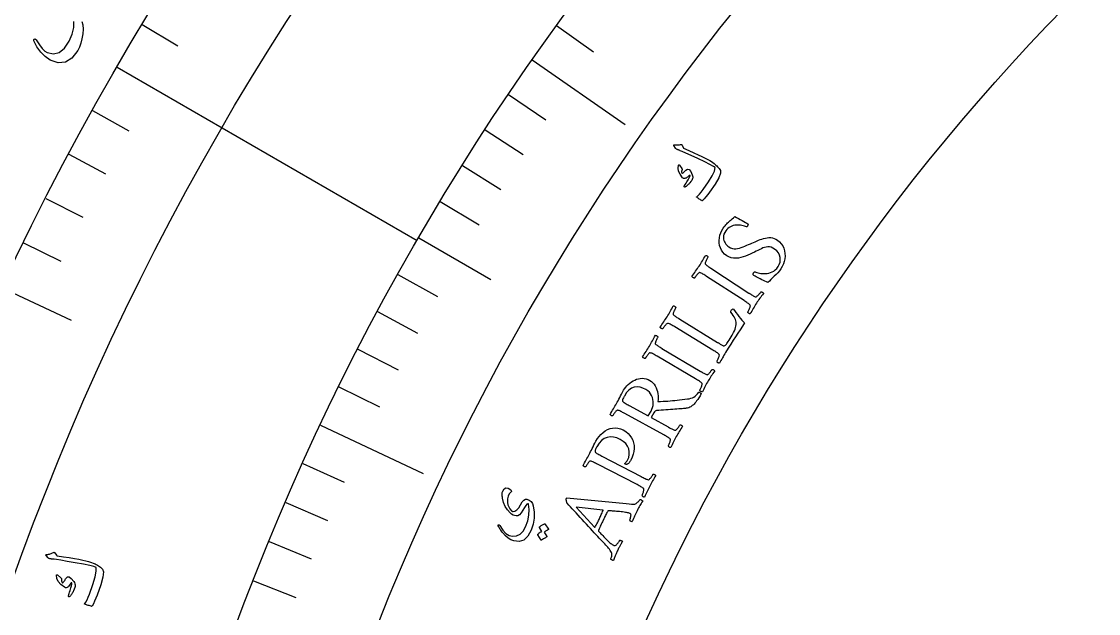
# Model space of a CAD drawing. Header units: millimetres. Extents: x -65 to 65, y -65 to 75.
# Drawn here: x -52.91 to -30.7, y 18.14 to 30.36 of the extents above; entities that cross this region are included whole.
import ezdxf

# ---------------------------------------------------------------- set-up
doc = ezdxf.new("R2010")
doc.units = ezdxf.units.MM
for name, color, linetype in [('ENGRAVE', 7, 'Continuous'), ('ENGRAVE_FINE', 8, 'Continuous'), ('TEXT', 5, 'Continuous')]:
    doc.layers.add(name, color=color, linetype=linetype)

msp = doc.modelspace()

# ---------------------------------------------------------------- linework, layer by layer
at = {"layer": 'ENGRAVE'}
for points in [[(-42.379, 29.569), (-40.4599, 28.2301)], [(-50.9439, 29.4125), (-44.7519, 25.8375)], [(-44.719, 25.8944), (-43.234, 25.0345)], [(-53.3136, 24.8605), (-51.8879, 24.1957)], [(-46.7455, 22.0264), (-44.6287, 21.029)]]:
    msp.add_lwpolyline(points, dxfattribs=at)
for radius in [63.7, 63.7, 61.9938, 58.825, 58.825, 56.3225, 51.675, 51.675, 48.945, 43.875, 43.875]:
    msp.add_circle((0, 0), radius, dxfattribs=at)
at = {"layer": 'ENGRAVE_FINE'}
for points in [[(-50.4229, 30.2971), (-49.6874, 29.8552)], [(-41.875, 30.2786), (-41.1165, 29.7302)], [(-42.8712, 28.8507), (-42.0947, 28.3282)], [(-51.4495, 28.5189), (-50.6991, 28.103)], [(-43.3515, 28.1239), (-42.5662, 27.6145)], [(-51.9394, 27.6167), (-51.1818, 27.2139)], [(-43.8196, 27.3888), (-43.0259, 26.8927)], [(-52.4135, 26.706), (-51.649, 26.3165)], [(-44.2755, 26.6456), (-43.4735, 26.1629)], [(-52.8716, 25.7872), (-52.1004, 25.4111)], [(-45.1499, 25.1354), (-44.3321, 24.6801)], [(-45.5682, 24.369), (-44.7428, 23.9276)], [(-45.9736, 23.5952), (-45.1409, 23.1678)], [(-46.3661, 22.8142), (-45.5263, 22.401)], [(-47.1117, 21.2319), (-46.2584, 20.8473)], [(-47.4646, 20.4308), (-46.6048, 20.0608)], [(-47.804, 19.6235), (-46.9381, 19.2681)], [(-48.1299, 18.8102), (-47.2581, 18.4695)]]:
    msp.add_lwpolyline(points, dxfattribs=at)
at = {"layer": 'TEXT'}
msp.add_lwpolyline([(-51.6699, 30.3601), (-51.6503, 30.2882), (-51.6437, 30.2028), (-51.65, 30.1038), (-51.6664, 30.0023), (-51.6892, 29.9112), (-51.7182, 29.8307), (-51.7537, 29.7605), (-51.8751, 29.6036), (-52.0098, 29.5182), (-52.1583, 29.5045), (-52.3206, 29.5627), (-52.4259, 29.6339), (-52.5175, 29.7238), (-52.5954, 29.8326), (-52.6595, 29.9601), (-52.6625, 29.9688), (-52.6631, 29.9764), (-52.6612, 29.983), (-52.6569, 29.9885), (-52.6508, 29.9935), (-52.6448, 29.9966), (-52.639, 29.9977), (-52.6332, 29.9968), (-52.6255, 29.9941), (-52.6189, 29.99), (-52.6134, 29.9845), (-52.609, 29.9776), (-52.5446, 29.8787), (-52.4852, 29.8022), (-52.4311, 29.748), (-52.3822, 29.716), (-52.2538, 29.6881), (-52.1359, 29.7181), (-52.0284, 29.8059), (-51.9311, 29.9514), (-51.8671, 30.0963), (-51.8341, 30.2321), (-51.8323, 30.3588)], dxfattribs=at)
for points in [[(-39.4378, 27.8149), (-39.4201, 27.8127), (-39.4028, 27.8113), (-39.3861, 27.8106), (-39.3697, 27.8107), (-39.3538, 27.8117), (-39.3383, 27.8136), (-39.3231, 27.8165), (-39.3082, 27.8202), (-39.301, 27.8207), (-39.2949, 27.8181), (-39.2897, 27.8126), (-39.2854, 27.8041), (-39.265, 27.7568), (-39.2626, 27.7519), (-39.2604, 27.7481), (-39.2583, 27.7452), (-39.2564, 27.7435), (-39.1451, 27.6947), (-39.0451, 27.6499), (-38.9562, 27.6091), (-38.8786, 27.5723), (-38.8123, 27.5395), (-38.7574, 27.5107), (-38.7139, 27.4859), (-38.6819, 27.4652), (-38.6233, 27.4236), (-38.6054, 27.4093), (-38.5881, 27.3941), (-38.5714, 27.378), (-38.5553, 27.3609), (-38.5397, 27.3428), (-38.5248, 27.3236), (-38.5106, 27.3033), (-38.497, 27.2819), (-38.4941, 27.2259), (-38.5307, 27.1331), (-38.6066, 27.0034), (-38.7214, 26.8364), (-38.7592, 26.7856), (-38.7955, 26.7395), (-38.8303, 26.6981), (-38.8635, 26.6614), (-38.8676, 26.6588), (-38.8718, 26.6578), (-38.876, 26.6583), (-38.8802, 26.6604), (-38.8995, 26.672), (-38.9169, 26.6827), (-38.9326, 26.6925), (-38.9464, 26.7014), (-38.9586, 26.7095), (-38.9692, 26.7168), (-38.9783, 26.7234), (-38.9859, 26.7294), (-38.99, 26.733), (-38.9914, 26.7363), (-38.9902, 26.7393), (-38.9862, 26.742), (-38.9583, 26.7643), (-38.927, 26.7964), (-38.8924, 26.838), (-38.8543, 26.8894), (-38.7456, 27.046), (-38.6674, 27.1735), (-38.6201, 27.2719), (-38.604, 27.3416), (-38.6405, 27.3673), (-38.712, 27.4068), (-38.8186, 27.4601), (-38.9602, 27.5269), (-39.1028, 27.5926), (-39.211, 27.6418), (-39.2848, 27.6745), (-39.324, 27.6909), (-39.335, 27.6951), (-39.3453, 27.699), (-39.3548, 27.7027), (-39.3636, 27.706), (-39.3717, 27.7091), (-39.3789, 27.7118), (-39.3853, 27.7141), (-39.3907, 27.716), (-39.4022, 27.7209), (-39.412, 27.7273), (-39.42, 27.7352), (-39.4262, 27.7446), (-39.4555, 27.7999), (-39.4572, 27.804), (-39.4578, 27.8075), (-39.4572, 27.8104), (-39.4555, 27.8127), (-39.4518, 27.8145), (-39.4477, 27.8155), (-39.443, 27.8156), (-39.4378, 27.8149)], [(-39.3596, 27.3944), (-39.3577, 27.3965), (-39.3554, 27.3978), (-39.3528, 27.3985), (-39.3497, 27.3984), (-39.3475, 27.3975), (-39.3454, 27.3962), (-39.3433, 27.3946), (-39.3413, 27.3925), (-39.2952, 27.3225), (-39.2909, 27.3149), (-39.2882, 27.3081), (-39.2871, 27.3023), (-39.2876, 27.2974), (-39.294, 27.2791), (-39.2973, 27.2622), (-39.2978, 27.2466), (-39.2953, 27.2323), (-39.292, 27.2276), (-39.2858, 27.2267), (-39.2765, 27.2295), (-39.2641, 27.236), (-39.2571, 27.2412), (-39.25, 27.2467), (-39.243, 27.2525), (-39.2359, 27.2587), (-39.2287, 27.2653), (-39.2215, 27.2723), (-39.2141, 27.2799), (-39.2066, 27.2879), (-39.1724, 27.3099), (-39.1395, 27.3015), (-39.1077, 27.2629), (-39.077, 27.1941), (-39.0704, 27.17), (-39.0671, 27.1486), (-39.067, 27.1299), (-39.0701, 27.114), (-39.0767, 27.0986), (-39.0885, 27.0792), (-39.1054, 27.0558), (-39.1276, 27.0283), (-39.1393, 27.0146), (-39.1508, 27.0018), (-39.1623, 26.9902), (-39.1737, 26.9796), (-39.1848, 26.9699), (-39.1954, 26.961), (-39.2055, 26.9528), (-39.215, 26.9454), (-39.2223, 26.9418), (-39.2289, 26.9402), (-39.2348, 26.9405), (-39.24, 26.9429), (-39.2442, 26.9469), (-39.246, 26.9515), (-39.2455, 26.9567), (-39.2425, 26.9625), (-39.232, 26.9802), (-39.2197, 27.0001), (-39.2058, 27.0222), (-39.1901, 27.0464), (-39.1608, 27.0916), (-39.1395, 27.128), (-39.1262, 27.1556), (-39.1211, 27.1744), (-39.1211, 27.1774), (-39.1223, 27.1798), (-39.1245, 27.1815), (-39.1278, 27.1827), (-39.1303, 27.1829), (-39.1332, 27.182), (-39.1367, 27.1801), (-39.1406, 27.1772), (-39.1734, 27.1479), (-39.1878, 27.1361), (-39.202, 27.1273), (-39.2159, 27.1214), (-39.2295, 27.1185), (-39.2436, 27.1178), (-39.256, 27.1202), (-39.2667, 27.1256), (-39.2757, 27.1342), (-39.3285, 27.2036), (-39.3602, 27.2701), (-39.3705, 27.3337), (-39.3596, 27.3944)], [(-38.4379, 26.0909), (-38.4187, 26.1183), (-38.4004, 26.1427), (-38.3829, 26.1641), (-38.3663, 26.1824), (-38.3498, 26.1992), (-38.3325, 26.2159), (-38.3145, 26.2323), (-38.2957, 26.2486), (-38.2755, 26.2659), (-38.2532, 26.2853), (-38.2287, 26.3068), (-38.2022, 26.3303), (-38.1638, 26.3117), (-38.1253, 26.292), (-38.0866, 26.2714), (-38.0478, 26.2498), (-38.0114, 26.229), (-37.98, 26.2108), (-37.9537, 26.1953), (-37.9324, 26.1824), (-37.9283, 26.1794), (-37.9261, 26.1746), (-37.9259, 26.1682), (-37.9277, 26.1602), (-37.9306, 26.1518), (-37.9335, 26.1445), (-37.9365, 26.1383), (-37.9397, 26.1332), (-37.9443, 26.1274), (-37.9494, 26.1229), (-37.9549, 26.1198), (-37.9608, 26.1179), (-37.9797, 26.1269), (-38.0013, 26.1349), (-38.0254, 26.142), (-38.0522, 26.1482), (-38.0807, 26.1529), (-38.1099, 26.1556), (-38.1399, 26.1562), (-38.1706, 26.1547), (-38.2013, 26.1508), (-38.2315, 26.1441), (-38.2611, 26.1346), (-38.2901, 26.1223), (-38.3177, 26.1066), (-38.3429, 26.0872), (-38.3659, 26.0641), (-38.3866, 26.0371), (-38.4086, 26.0006), (-38.4239, 25.9653), (-38.4327, 25.9315), (-38.4349, 25.8989), (-38.4319, 25.8679), (-38.425, 25.8388), (-38.4142, 25.8114), (-38.3995, 25.7859), (-38.3822, 25.7625), (-38.3636, 25.7415), (-38.3437, 25.7231), (-38.3224, 25.7072), (-38.2866, 25.6866), (-38.2507, 25.6728), (-38.2145, 25.6657), (-38.1781, 25.6654), (-38.1414, 25.6701), (-38.1044, 25.6782), (-38.0671, 25.6898), (-38.0294, 25.7048), (-37.9914, 25.7214), (-37.9531, 25.738), (-37.9144, 25.7545), (-37.8755, 25.7709), (-37.8461, 25.7839), (-37.8153, 25.7977), (-37.783, 25.812), (-37.7492, 25.827), (-37.7144, 25.8418), (-37.679, 25.8555), (-37.643, 25.868), (-37.6065, 25.8795), (-37.5696, 25.8887), (-37.5329, 25.8946), (-37.4963, 25.8971), (-37.4597, 25.8964), (-37.4237, 25.8914), (-37.3887, 25.8814), (-37.3547, 25.8664), (-37.3216, 25.8464), (-37.2774, 25.8108), (-37.2406, 25.7705), (-37.2112, 25.7256), (-37.1892, 25.676), (-37.1741, 25.6236), (-37.1658, 25.5703), (-37.1641, 25.5159), (-37.169, 25.4605), (-37.1802, 25.4058), (-37.1973, 25.3533), (-37.2203, 25.3031), (-37.2491, 25.255), (-37.2801, 25.212), (-37.3129, 25.1715), (-37.3477, 25.1334), (-37.3845, 25.0977), (-37.421, 25.064), (-37.4552, 25.0317), (-37.4869, 25.001), (-37.5163, 24.9718), (-37.5469, 24.9845), (-37.5781, 24.9982), (-37.61, 25.0128), (-37.6427, 25.0283), (-37.6746, 25.0439), (-37.7044, 25.0588), (-37.732, 25.0729), (-37.7575, 25.0862), (-37.7796, 25.098), (-37.7969, 25.1074), (-37.8095, 25.1146), (-37.8174, 25.1194), (-37.8187, 25.1271), (-37.8193, 25.1349), (-37.8194, 25.1428), (-37.819, 25.1508), (-37.8178, 25.1587), (-37.8157, 25.1662), (-37.8128, 25.1732), (-37.8089, 25.1798), (-37.8029, 25.1866), (-37.796, 25.1904), (-37.788, 25.1912), (-37.779, 25.189), (-37.7627, 25.1831), (-37.7429, 25.1771), (-37.7198, 25.171), (-37.6933, 25.1648), (-37.6642, 25.1594), (-37.6334, 25.1558), (-37.6009, 25.154), (-37.5667, 25.1541), (-37.5318, 25.1569), (-37.4971, 25.1634), (-37.4628, 25.1738), (-37.4286, 25.1879), (-37.3955, 25.2069), (-37.3642, 25.2318), (-37.3346, 25.2626), (-37.3068, 25.2994), (-37.2825, 25.343), (-37.2671, 25.3887), (-37.2607, 25.4365), (-37.2632, 25.4866), (-37.2758, 25.5358), (-37.2996, 25.5811), (-37.3345, 25.6225), (-37.3806, 25.66), (-37.4172, 25.6821), (-37.4526, 25.6971), (-37.4868, 25.7051), (-37.5198, 25.7061), (-37.5524, 25.7019), (-37.5853, 25.6942), (-37.6186, 25.683), (-37.6523, 25.6684), (-37.6867, 25.6517), (-37.7222, 25.6342), (-37.7589, 25.6159), (-37.7967, 25.5969), (-37.8404, 25.5766), (-37.8855, 25.5564), (-37.932, 25.5362), (-37.98, 25.5161), (-38.0287, 25.4982), (-38.0777, 25.4845), (-38.1269, 25.4751), (-38.1764, 25.47), (-38.2255, 25.4711), (-38.2733, 25.4804), (-38.32, 25.4979), (-38.3655, 25.5237), (-38.4095, 25.5576), (-38.4461, 25.5958), (-38.4754, 25.6384), (-38.4972, 25.6854), (-38.5121, 25.7351), (-38.5203, 25.7861), (-38.5218, 25.8383), (-38.5167, 25.8917), (-38.5055, 25.9446), (-38.4886, 25.9955), (-38.4661, 26.0443), (-38.4379, 26.0909)], [(-38.9351, 25.3107), (-38.9176, 25.338), (-38.9007, 25.3651), (-38.8843, 25.3921), (-38.8684, 25.419), (-38.8526, 25.4461), (-38.8363, 25.4736), (-38.8194, 25.5017), (-38.8021, 25.5302), (-38.7956, 25.5306), (-38.7884, 25.529), (-38.7805, 25.5254), (-38.772, 25.5199), (-38.764, 25.5135), (-38.7577, 25.5075), (-38.7533, 25.5018), (-38.7506, 25.4964), (-38.7549, 25.4894), (-38.7604, 25.4799), (-38.7671, 25.4679), (-38.775, 25.4532), (-38.7831, 25.4374), (-38.7906, 25.4218), (-38.7974, 25.4065), (-38.8036, 25.3914), (-38.8082, 25.3776), (-38.8102, 25.3662), (-38.8097, 25.3572), (-38.8067, 25.3505), (-38.7985, 25.3415), (-38.7884, 25.3322), (-38.7766, 25.3225), (-38.7631, 25.3126), (-38.7483, 25.3023), (-38.7327, 25.2917), (-38.7163, 25.2808), (-38.6992, 25.2695), (-38.6964, 25.2677), (-38.6936, 25.2659), (-38.6909, 25.2641), (-38.6881, 25.2623), (-38.6853, 25.2605), (-38.6826, 25.2587), (-38.6798, 25.2569), (-38.6771, 25.2551), (-37.9083, 24.7531), (-37.9056, 24.7513), (-37.9028, 24.7495), (-37.9001, 24.7477), (-37.8973, 24.7459), (-37.8945, 24.7441), (-37.8918, 24.7423), (-37.889, 24.7405), (-37.8862, 24.7387), (-37.8691, 24.7276), (-37.8527, 24.7171), (-37.837, 24.7073), (-37.822, 24.6981), (-37.8079, 24.6899), (-37.7946, 24.6831), (-37.7823, 24.6778), (-37.7708, 24.6738), (-37.7643, 24.6741), (-37.7561, 24.6772), (-37.7464, 24.6833), (-37.7351, 24.6922), (-37.7232, 24.703), (-37.7115, 24.7147), (-37.7002, 24.7271), (-37.6891, 24.7404), (-37.679, 24.7531), (-37.6708, 24.7637), (-37.6644, 24.7722), (-37.6599, 24.7788), (-37.6539, 24.7783), (-37.6469, 24.7764), (-37.639, 24.773), (-37.63, 24.7682), (-37.6215, 24.7625), (-37.6151, 24.7568), (-37.6107, 24.7509), (-37.6084, 24.7449), (-37.628, 24.719), (-37.647, 24.6936), (-37.6656, 24.6686), (-37.6837, 24.6442), (-37.7014, 24.6197), (-37.719, 24.5946), (-37.7364, 24.569), (-37.7538, 24.5427), (-37.7703, 24.5169), (-37.7866, 24.4906), (-37.8027, 24.4638), (-37.8186, 24.4366), (-37.8344, 24.409), (-37.8502, 24.381), (-37.866, 24.3528), (-37.8818, 24.3242), (-37.8883, 24.3239), (-37.8954, 24.3255), (-37.9033, 24.329), (-37.9119, 24.3344), (-37.92, 24.3407), (-37.9263, 24.3466), (-37.9309, 24.3522), (-37.9337, 24.3575), (-37.9296, 24.3643), (-37.9244, 24.3736), (-37.918, 24.3854), (-37.9105, 24.3997), (-37.9028, 24.4153), (-37.896, 24.4309), (-37.8899, 24.4466), (-37.8846, 24.4623), (-37.8808, 24.4765), (-37.8792, 24.4878), (-37.8799, 24.4961), (-37.8828, 24.5015), (-37.8926, 24.5125), (-37.9045, 24.5237), (-37.9186, 24.5351), (-37.9348, 24.5468), (-37.9524, 24.5588), (-37.9709, 24.5711), (-37.99, 24.5838), (-38.01, 24.5968), (-38.7807, 25.0956), (-38.8008, 25.1085), (-38.8204, 25.1209), (-38.8395, 25.1328), (-38.8581, 25.1443), (-38.8758, 25.1545), (-38.8923, 25.1628), (-38.9076, 25.1691), (-38.9218, 25.1735), (-38.9286, 25.1743), (-38.9368, 25.1715), (-38.9464, 25.165), (-38.9573, 25.155), (-38.9689, 25.1428), (-38.9803, 25.13), (-38.9916, 25.1167), (-39.0028, 25.1027), (-39.013, 25.0896), (-39.0213, 25.0785), (-39.0277, 25.0697), (-39.0323, 25.0629), (-39.0383, 25.0632), (-39.0454, 25.065), (-39.0534, 25.0682), (-39.0625, 25.0729), (-39.071, 25.0785), (-39.0775, 25.0842), (-39.0819, 25.0901), (-39.0842, 25.0962), (-39.065, 25.1239), (-39.0459, 25.1512), (-39.0267, 25.1782), (-39.0076, 25.2049), (-38.9888, 25.2314), (-38.9704, 25.2578), (-38.9525, 25.2843), (-38.9351, 25.3107)], [(-38.5545, 23.7342), (-38.5524, 23.7329), (-38.5498, 23.7313), (-38.5468, 23.7294), (-38.5433, 23.7272), (-38.5342, 23.7217), (-38.5238, 23.7153), (-38.5121, 23.7081), (-38.4992, 23.7001), (-38.4858, 23.6921), (-38.4729, 23.6846), (-38.4604, 23.6777), (-38.4484, 23.6714), (-38.4376, 23.6664), (-38.4288, 23.6632), (-38.4222, 23.662), (-38.4175, 23.6627), (-38.4056, 23.6689), (-38.3942, 23.6769), (-38.3835, 23.6868), (-38.3735, 23.6984), (-38.3627, 23.7131), (-38.35, 23.7318), (-38.3352, 23.7545), (-38.3183, 23.7813), (-38.2548, 23.8833), (-38.239, 23.9103), (-38.2238, 23.9396), (-38.2094, 23.9711), (-38.1956, 24.0048), (-38.184, 24.0386), (-38.1761, 24.0704), (-38.1719, 24.1001), (-38.1714, 24.1279), (-38.1743, 24.1526), (-38.1799, 24.1782), (-38.1882, 24.2048), (-38.1991, 24.2322), (-38.2135, 24.2609), (-38.2321, 24.2912), (-38.2549, 24.323), (-38.2819, 24.3564), (-38.2849, 24.3625), (-38.285, 24.3701), (-38.2822, 24.379), (-38.2766, 24.3895), (-38.2661, 24.4043), (-38.256, 24.4155), (-38.2463, 24.423), (-38.237, 24.4268), (-38.2078, 24.3895), (-38.1778, 24.3509), (-38.1469, 24.311), (-38.1152, 24.2698), (-38.0838, 24.2303), (-38.0537, 24.1953), (-38.0249, 24.1649), (-37.9974, 24.1392), (-38.0437, 24.0667), (-38.0902, 23.9946), (-38.1368, 23.9229), (-38.1837, 23.8517), (-38.2318, 23.7782), (-38.2821, 23.6997), (-38.3347, 23.6161), (-38.3895, 23.5275), (-38.4082, 23.4966), (-38.4255, 23.4671), (-38.4414, 23.439), (-38.456, 23.4122), (-38.4702, 23.3861), (-38.4851, 23.3597), (-38.5005, 23.333), (-38.5166, 23.3061), (-38.523, 23.3056), (-38.5302, 23.307), (-38.5382, 23.3103), (-38.5469, 23.3155), (-38.5552, 23.3215), (-38.5616, 23.3273), (-38.5664, 23.3328), (-38.5693, 23.338), (-38.5654, 23.3449), (-38.5604, 23.3543), (-38.5544, 23.3663), (-38.5472, 23.3808), (-38.54, 23.3966), (-38.5335, 23.4124), (-38.5279, 23.4282), (-38.523, 23.4441), (-38.5196, 23.4584), (-38.5183, 23.4697), (-38.5192, 23.478), (-38.5223, 23.4833), (-38.5324, 23.494), (-38.5446, 23.5049), (-38.5589, 23.516), (-38.5754, 23.5272), (-38.5934, 23.5387), (-38.6121, 23.5506), (-38.6316, 23.5627), (-38.6519, 23.5752), (-39.4357, 24.0532), (-39.4561, 24.0656), (-39.476, 24.0775), (-39.4954, 24.0889), (-39.5143, 24.0998), (-39.5323, 24.1096), (-39.549, 24.1174), (-39.5645, 24.1233), (-39.5788, 24.1273), (-39.5856, 24.128), (-39.5938, 24.125), (-39.6032, 24.1183), (-39.6138, 24.1079), (-39.625, 24.0954), (-39.6361, 24.0823), (-39.6471, 24.0687), (-39.6579, 24.0545), (-39.6677, 24.041), (-39.6757, 24.0298), (-39.6819, 24.0207), (-39.6863, 24.0139), (-39.6923, 24.014), (-39.6994, 24.0156), (-39.7076, 24.0186), (-39.7168, 24.0231), (-39.7254, 24.0284), (-39.732, 24.034), (-39.7366, 24.0398), (-39.7391, 24.0458), (-39.7206, 24.0739), (-39.7022, 24.1018), (-39.6838, 24.1293), (-39.6654, 24.1564), (-39.6473, 24.1834), (-39.6296, 24.2104), (-39.6125, 24.2373), (-39.5958, 24.2642), (-39.579, 24.2919), (-39.5628, 24.3195), (-39.5471, 24.347), (-39.532, 24.3742), (-39.5169, 24.4017), (-39.5013, 24.4297), (-39.4852, 24.4582), (-39.4686, 24.4872), (-39.4621, 24.4877), (-39.4549, 24.4863), (-39.4469, 24.4829), (-39.4383, 24.4776), (-39.4301, 24.4715), (-39.4237, 24.4656), (-39.4191, 24.46), (-39.4162, 24.4547), (-39.4203, 24.4477), (-39.4256, 24.438), (-39.432, 24.4258), (-39.4395, 24.4109), (-39.4472, 24.3949), (-39.4543, 24.3791), (-39.4607, 24.3636), (-39.4665, 24.3484), (-39.4707, 24.3345), (-39.4724, 24.323), (-39.4717, 24.314), (-39.4685, 24.3074), (-39.46, 24.2986), (-39.4497, 24.2895), (-39.4377, 24.2802), (-39.4238, 24.2707), (-39.4087, 24.2608), (-39.3929, 24.2506), (-39.3762, 24.2401), (-39.3588, 24.2293), (-39.356, 24.2276), (-39.3532, 24.2258), (-39.3504, 24.2241), (-39.3476, 24.2224), (-39.3447, 24.2206), (-39.3419, 24.2189), (-39.3391, 24.2172), (-39.3363, 24.2155)], [(-39.9626, 23.6551), (-39.9463, 23.6831), (-39.9305, 23.7109), (-39.9153, 23.7386), (-39.9006, 23.7661), (-39.8859, 23.7938), (-39.8707, 23.822), (-39.8551, 23.8507), (-39.8389, 23.88), (-39.8324, 23.8806), (-39.8252, 23.8793), (-39.8172, 23.8761), (-39.8084, 23.8709), (-39.8002, 23.8649), (-39.7937, 23.8591), (-39.789, 23.8536), (-39.786, 23.8483), (-39.7901, 23.8412), (-39.7951, 23.8315), (-39.8013, 23.8191), (-39.8086, 23.8042), (-39.8161, 23.788), (-39.8229, 23.7721), (-39.8291, 23.7565), (-39.8347, 23.7412), (-39.8387, 23.7272), (-39.8402, 23.7157), (-39.8393, 23.7067), (-39.836, 23.7002), (-39.8274, 23.6915), (-39.817, 23.6827), (-39.8048, 23.6735), (-39.7908, 23.6642), (-39.7756, 23.6545), (-39.7596, 23.6446), (-39.7428, 23.6344), (-39.7252, 23.6238), (-39.7223, 23.6221), (-39.7195, 23.6204), (-39.7167, 23.6188), (-39.7138, 23.6171), (-39.711, 23.6154), (-39.7082, 23.6137), (-39.7053, 23.612), (-39.7025, 23.6103), (-38.9134, 23.1411), (-38.9106, 23.1394), (-38.9077, 23.1377), (-38.9049, 23.136), (-38.902, 23.1343), (-38.8992, 23.1326), (-38.8964, 23.1309), (-38.8935, 23.1292), (-38.8907, 23.1276), (-38.8731, 23.1172), (-38.8562, 23.1074), (-38.8402, 23.0982), (-38.8248, 23.0897), (-38.8104, 23.0821), (-38.7969, 23.0759), (-38.7843, 23.071), (-38.7727, 23.0676), (-38.7661, 23.0681), (-38.7581, 23.0716), (-38.7487, 23.0781), (-38.7378, 23.0875), (-38.7263, 23.0988), (-38.7151, 23.1109), (-38.7043, 23.1238), (-38.6938, 23.1375), (-38.6843, 23.1506), (-38.6765, 23.1616), (-38.6705, 23.1704), (-38.6662, 23.1771), (-38.6603, 23.1769), (-38.6532, 23.1753), (-38.6451, 23.1723), (-38.6359, 23.1678), (-38.6272, 23.1625), (-38.6205, 23.157), (-38.6159, 23.1513), (-38.6134, 23.1454), (-38.6318, 23.1187), (-38.6498, 23.0925), (-38.6673, 23.0668), (-38.6843, 23.0416), (-38.701, 23.0164), (-38.7175, 22.9906), (-38.7339, 22.9643), (-38.7501, 22.9373), (-38.7656, 22.9108), (-38.7808, 22.8838), (-38.7957, 22.8564), (-38.8105, 22.8285), (-38.8251, 22.8003), (-38.8397, 22.7717), (-38.8543, 22.7428), (-38.8689, 22.7136), (-38.8753, 22.713), (-38.8825, 22.7143), (-38.8906, 22.7175), (-38.8994, 22.7226), (-38.9077, 22.7285), (-38.9143, 22.7341), (-38.9191, 22.7395), (-38.9221, 22.7447), (-38.9183, 22.7516), (-38.9135, 22.7612), (-38.9076, 22.7732), (-38.9007, 22.7879), (-38.8937, 22.8038), (-38.8875, 22.8197), (-38.8821, 22.8356), (-38.8774, 22.8515), (-38.8743, 22.8658), (-38.8732, 22.8772), (-38.8742, 22.8855), (-38.8773, 22.8907), (-38.8876, 22.9013), (-38.9, 22.912), (-38.9145, 22.9228), (-38.9312, 22.9338), (-38.9493, 22.9451), (-38.9682, 22.9566), (-38.9879, 22.9684), (-39.0084, 22.9806), (-39.7994, 23.4466), (-39.82, 23.4586), (-39.8401, 23.4702), (-39.8596, 23.4814), (-39.8787, 23.492), (-39.8968, 23.5015), (-39.9137, 23.509), (-39.9293, 23.5147), (-39.9436, 23.5185), (-39.9504, 23.519), (-39.9585, 23.5159), (-39.9678, 23.509), (-39.9783, 23.4985), (-39.9893, 23.4859), (-40.0002, 23.4726), (-40.0109, 23.4588), (-40.0215, 23.4444), (-40.0312, 23.4308), (-40.039, 23.4195), (-40.0451, 23.4103), (-40.0494, 23.4034), (-40.0554, 23.4034), (-40.0625, 23.4049), (-40.0707, 23.4078), (-40.0799, 23.4122), (-40.0887, 23.4174), (-40.0954, 23.4228), (-40.1, 23.4285), (-40.1026, 23.4345), (-40.0846, 23.4629), (-40.0666, 23.491), (-40.0486, 23.5188), (-40.0307, 23.5463), (-40.0129, 23.5735), (-39.9957, 23.6008), (-39.9789, 23.6279), (-39.9626, 23.6551)], [(-40.4926, 22.745), (-40.4729, 22.7768), (-40.4503, 22.8077), (-40.4248, 22.8375), (-40.3964, 22.8663), (-40.3656, 22.8933), (-40.3332, 22.9174), (-40.2992, 22.9389), (-40.2635, 22.9576), (-40.2265, 22.9728), (-40.1887, 22.9837), (-40.1499, 22.9903), (-40.1103, 22.9927), (-40.0702, 22.99), (-40.0301, 22.9815), (-39.99, 22.9672), (-39.9499, 22.9471), (-39.9181, 22.9257), (-39.8894, 22.8998), (-39.864, 22.8696), (-39.8417, 22.8349), (-39.8226, 22.7972), (-39.807, 22.758), (-39.7948, 22.7173), (-39.7859, 22.6751), (-39.7806, 22.6327), (-39.7789, 22.5917), (-39.7809, 22.5519), (-39.7865, 22.5135), (-39.7321, 22.5155), (-39.6797, 22.5178), (-39.6292, 22.5206), (-39.5807, 22.5238), (-39.5331, 22.5275), (-39.4853, 22.5316), (-39.4374, 22.5363), (-39.3894, 22.5415), (-39.34, 22.547), (-39.2879, 22.553), (-39.2333, 22.5592), (-39.1761, 22.5658), (-39.1394, 22.5717), (-39.1055, 22.5803), (-39.0744, 22.5917), (-39.0462, 22.6058), (-39.0197, 22.6238), (-38.9937, 22.647), (-38.9682, 22.6754), (-38.9431, 22.7089), (-38.9366, 22.7092), (-38.9294, 22.7072), (-38.9213, 22.7028), (-38.9123, 22.696), (-38.904, 22.6888), (-38.8976, 22.683), (-38.8933, 22.6787), (-38.8909, 22.6759), (-38.9171, 22.6319), (-38.9418, 22.5923), (-38.965, 22.557), (-38.9868, 22.526), (-39.0069, 22.4994), (-39.0249, 22.4771), (-39.0409, 22.4592), (-39.0548, 22.4455), (-39.0651, 22.4376), (-39.0776, 22.4285), (-39.0923, 22.418), (-39.1091, 22.4062), (-39.1285, 22.3949), (-39.1511, 22.3856), (-39.1767, 22.3783), (-39.2054, 22.3731), (-39.2187, 22.3716), (-39.2371, 22.3698), (-39.2603, 22.3676), (-39.2885, 22.3651), (-39.3208, 22.3623), (-39.3563, 22.3595), (-39.395, 22.3566), (-39.4369, 22.3535), (-39.4811, 22.3503), (-39.5269, 22.347), (-39.5741, 22.3435), (-39.6229, 22.3399), (-39.6721, 22.3363), (-39.7206, 22.3329), (-39.7686, 22.3297), (-39.8159, 22.3268), (-39.8312, 22.323), (-39.8456, 22.3143), (-39.859, 22.3005), (-39.8714, 22.2818), (-39.9263, 22.1832), (-39.576, 21.9886), (-39.5732, 21.987), (-39.5703, 21.9854), (-39.5674, 21.9838), (-39.5645, 21.9822), (-39.5616, 21.9806), (-39.5587, 21.9789), (-39.5558, 21.9773), (-39.553, 21.9757), (-39.5351, 21.9659), (-39.5179, 21.9566), (-39.5016, 21.9479), (-39.486, 21.9398), (-39.4713, 21.9327), (-39.4576, 21.9269), (-39.4449, 21.9224), (-39.4332, 21.9192), (-39.4267, 21.92), (-39.4188, 21.9237), (-39.4095, 21.9304), (-39.3989, 21.9402), (-39.3878, 21.9518), (-39.377, 21.9642), (-39.3665, 21.9775), (-39.3564, 21.9915), (-39.3473, 22.0049), (-39.3399, 22.016), (-39.3341, 22.025), (-39.3301, 22.0318), (-39.3241, 22.0318), (-39.317, 22.0304), (-39.3088, 22.0276), (-39.2994, 22.0234), (-39.2906, 22.0184), (-39.2838, 22.0131), (-39.279, 22.0075), (-39.2763, 22.0017), (-39.294, 21.9745), (-39.3112, 21.9478), (-39.3279, 21.9216), (-39.3442, 21.8959), (-39.3601, 21.8702), (-39.3759, 21.844), (-39.3914, 21.8171), (-39.4069, 21.7897), (-39.4215, 21.7628), (-39.4359, 21.7354), (-39.4501, 21.7075), (-39.464, 21.6792), (-39.4778, 21.6505), (-39.4915, 21.6215), (-39.5053, 21.5922), (-39.519, 21.5626), (-39.5254, 21.5618), (-39.5327, 21.5629), (-39.5408, 21.5659), (-39.5498, 21.5707), (-39.5583, 21.5763), (-39.565, 21.5818), (-39.57, 21.5871), (-39.5732, 21.5921), (-39.5695, 21.5992), (-39.565, 21.6088), (-39.5595, 21.6211), (-39.553, 21.6359), (-39.5465, 21.652), (-39.5407, 21.6681), (-39.5358, 21.6841), (-39.5316, 21.7002), (-39.5289, 21.7146), (-39.5281, 21.726), (-39.5294, 21.7342), (-39.5327, 21.7394), (-39.5432, 21.7496), (-39.5559, 21.76), (-39.5707, 21.7704), (-39.5877, 21.7809), (-39.6062, 21.7916), (-39.6254, 21.8026), (-39.6455, 21.8138), (-39.6663, 21.8254), (-40.4717, 22.266), (-40.4927, 22.2774), (-40.5131, 22.2884), (-40.533, 22.299), (-40.5523, 22.3091), (-40.5707, 22.318), (-40.5878, 22.3251), (-40.6035, 22.3303), (-40.6179, 22.3336), (-40.6248, 22.334), (-40.6328, 22.3306), (-40.6419, 22.3235), (-40.6521, 22.3126), (-40.6627, 22.2997), (-40.6731, 22.2864), (-40.6832, 22.2725), (-40.6932, 22.2583), (-40.7021, 22.2449), (-40.7095, 22.2336), (-40.7152, 22.2244), (-40.7192, 22.2175), (-40.7253, 22.2173), (-40.7324, 22.2186), (-40.7407, 22.2212), (-40.75, 22.2253), (-40.7589, 22.2302), (-40.7658, 22.2355), (-40.7706, 22.2411), (-40.7733, 22.247), (-40.7562, 22.2759), (-40.7392, 22.3043), (-40.7222, 22.3323), (-40.7053, 22.3598), (-40.6886, 22.3872), (-40.6723, 22.4146), (-40.6565, 22.442), (-40.641, 22.4696), (-40.625, 22.4988), (-40.6087, 22.5292), (-40.5919, 22.5608), (-40.5747, 22.5936), (-40.5565, 22.6282), (-40.5368, 22.6649), (-40.5155, 22.7039), (-40.4926, 22.745)], [(-40.0334, 22.7609), (-40.0943, 22.79), (-40.1545, 22.8075), (-40.2139, 22.8135), (-40.2726, 22.8079), (-40.3292, 22.788), (-40.3825, 22.751), (-40.4322, 22.6971), (-40.4784, 22.6262), (-40.4839, 22.6161), (-40.4904, 22.6036), (-40.498, 22.5886), (-40.5066, 22.5711), (-40.514, 22.5539), (-40.5178, 22.5397), (-40.518, 22.5286), (-40.5147, 22.5204), (-40.5065, 22.5112), (-40.4948, 22.5013), (-40.4796, 22.4905), (-40.4609, 22.4789), (-40.4404, 22.467), (-40.4197, 22.4551), (-40.3988, 22.4432), (-40.3777, 22.4314), (-39.984, 22.2153), (-39.9279, 22.3159), (-39.9097, 22.3534), (-39.8961, 22.3924), (-39.8872, 22.433), (-39.8829, 22.475), (-39.8834, 22.5172), (-39.8889, 22.5584), (-39.8994, 22.5984), (-39.915, 22.6373), (-39.936, 22.6738), (-39.9627, 22.7066), (-39.9952, 22.7356), (-40.0334, 22.7609)], [(-40.5018, 21.9259), (-40.4482, 21.8927), (-40.4017, 21.8547), (-40.3623, 21.812), (-40.3299, 21.7647), (-40.3048, 21.7138), (-40.2874, 21.6602), (-40.2776, 21.6041), (-40.2753, 21.5454), (-40.2808, 21.485), (-40.2941, 21.4241), (-40.3154, 21.3625), (-40.3445, 21.3003), (-40.3492, 21.292), (-40.355, 21.2827), (-40.3619, 21.2725), (-40.37, 21.2613), (-40.3786, 21.2504), (-40.387, 21.2409), (-40.3952, 21.2329), (-40.4033, 21.2264), (-40.407, 21.2252), (-40.412, 21.2234), (-40.4184, 21.2212), (-40.4262, 21.2184), (-40.4347, 21.2163), (-40.4432, 21.2161), (-40.4519, 21.2178), (-40.4606, 21.2214), (-40.4653, 21.2247), (-40.4676, 21.2282), (-40.4676, 21.2321), (-40.4652, 21.2364), (-40.459, 21.2433), (-40.4526, 21.2504), (-40.4459, 21.2576), (-40.4389, 21.2651), (-40.432, 21.273), (-40.4255, 21.2818), (-40.4193, 21.2913), (-40.4134, 21.3017), (-40.389, 21.3597), (-40.3765, 21.418), (-40.376, 21.4769), (-40.3875, 21.5362), (-40.4117, 21.5931), (-40.4491, 21.6446), (-40.4999, 21.6908), (-40.564, 21.7314), (-40.634, 21.7626), (-40.7022, 21.7801), (-40.7686, 21.7839), (-40.8334, 21.774), (-40.8946, 21.7492), (-40.9505, 21.7085), (-41.001, 21.6519), (-41.0461, 21.5793), (-41.0513, 21.5691), (-41.0575, 21.5564), (-41.0647, 21.5412), (-41.0728, 21.5235), (-41.0798, 21.5061), (-41.0832, 21.4919), (-41.0832, 21.4807), (-41.0796, 21.4726), (-41.0712, 21.4636), (-41.0592, 21.454), (-41.0438, 21.4436), (-41.0248, 21.4325), (-41.004, 21.4211), (-40.983, 21.4097), (-40.9618, 21.3984), (-40.9404, 21.3872), (-40.1287, 20.9631), (-40.1075, 20.9521), (-40.0871, 20.9417), (-40.0673, 20.9317), (-40.0481, 20.9223), (-40.03, 20.9139), (-40.0131, 20.9074), (-39.9975, 20.9025), (-39.9831, 20.8994), (-39.9766, 20.9003), (-39.9688, 20.9042), (-39.9597, 20.9112), (-39.9493, 20.9212), (-39.9385, 20.933), (-39.9282, 20.9456), (-39.9182, 20.9588), (-39.9087, 20.9726), (-39.9001, 20.9858), (-39.8931, 20.9969), (-39.8877, 21.0058), (-39.8839, 21.0127), (-39.8779, 21.0128), (-39.8707, 21.0116), (-39.8625, 21.009), (-39.853, 21.0051), (-39.8441, 21.0003), (-39.8371, 20.9951), (-39.8322, 20.9897), (-39.8293, 20.9839), (-39.8463, 20.9563), (-39.8628, 20.9291), (-39.8789, 20.9025), (-39.8945, 20.8765), (-39.9097, 20.8504), (-39.9248, 20.8237), (-39.9397, 20.7965), (-39.9544, 20.7687), (-39.9683, 20.7414), (-39.9819, 20.7138), (-39.9952, 20.6859), (-40.0082, 20.6577), (-40.021, 20.6291), (-40.0339, 20.6001), (-40.0468, 20.5706), (-40.0597, 20.5407), (-40.0661, 20.5397), (-40.0734, 20.5406), (-40.0815, 20.5434), (-40.0906, 20.548), (-40.0993, 20.5534), (-40.1062, 20.5587), (-40.1113, 20.5638), (-40.1146, 20.5688), (-40.1112, 20.5759), (-40.107, 20.5855), (-40.1019, 20.5975), (-40.0961, 20.6121), (-40.0902, 20.628), (-40.085, 20.6439), (-40.0805, 20.6599), (-40.0768, 20.6759), (-40.0744, 20.6904), (-40.074, 20.7018), (-40.0755, 20.71), (-40.0789, 20.7151), (-40.0897, 20.7251), (-40.1026, 20.7351), (-40.1177, 20.7451), (-40.135, 20.7552), (-40.1537, 20.7654), (-40.1732, 20.7759), (-40.1935, 20.7866), (-40.2147, 20.7976), (-41.0301, 21.2194), (-41.0514, 21.2303), (-41.0721, 21.2407), (-41.0922, 21.2508), (-41.1118, 21.2604), (-41.1304, 21.2688), (-41.1477, 21.2754), (-41.1636, 21.2802), (-41.178, 21.2832), (-41.1849, 21.2834), (-41.1928, 21.2798), (-41.2017, 21.2725), (-41.2116, 21.2614), (-41.2219, 21.2482), (-41.232, 21.2346), (-41.2417, 21.2205), (-41.2513, 21.206), (-41.2599, 21.1923), (-41.267, 21.1809), (-41.2724, 21.1716), (-41.2763, 21.1645), (-41.2823, 21.1642), (-41.2895, 21.1653), (-41.2979, 21.1677), (-41.3073, 21.1716), (-41.3164, 21.1763), (-41.3233, 21.1813), (-41.3283, 21.1868), (-41.3312, 21.1926), (-41.3148, 21.2219), (-41.2985, 21.2508), (-41.2822, 21.2792), (-41.266, 21.3072), (-41.2501, 21.3349), (-41.2345, 21.3628), (-41.2194, 21.3906), (-41.2046, 21.4186), (-41.1894, 21.4481), (-41.1738, 21.4789), (-41.1578, 21.511), (-41.1415, 21.5443), (-41.1242, 21.5793), (-41.1055, 21.6165), (-41.0851, 21.656), (-41.0633, 21.6977), (-41.0337, 21.7475), (-40.9997, 21.7935), (-40.9613, 21.8357), (-40.9184, 21.8741), (-40.8722, 21.9072), (-40.8238, 21.9336), (-40.7731, 21.9534), (-40.7202, 21.9664), (-40.666, 21.9711), (-40.6116, 21.966), (-40.5568, 21.9509), (-40.5018, 21.9259)], [(-42.8171, 20.6457), (-42.8521, 20.6096), (-42.8757, 20.562), (-42.8879, 20.5027), (-42.8886, 20.4319), (-42.8805, 20.3829), (-42.8643, 20.3377), (-42.8403, 20.2963), (-42.8084, 20.2588), (-42.8011, 20.2531), (-42.7927, 20.249), (-42.7832, 20.2463), (-42.7726, 20.2451), (-42.7343, 20.2527), (-42.6962, 20.2778), (-42.6583, 20.3203), (-42.6205, 20.3803), (-42.5838, 20.4398), (-42.5498, 20.4795), (-42.5185, 20.4993), (-42.4901, 20.4994), (-42.4412, 20.4773), (-42.4028, 20.4472), (-42.3748, 20.4089), (-42.3572, 20.3626), (-42.3368, 20.2327), (-42.3367, 20.105), (-42.357, 19.9795), (-42.3978, 19.8559), (-42.4664, 19.7323), (-42.5497, 19.6546), (-42.6481, 19.6227), (-42.7615, 19.6368), (-42.8167, 19.6599), (-42.8721, 19.6948), (-42.9278, 19.7415), (-42.9837, 19.8001), (-42.9983, 19.8183), (-43.0122, 19.8364), (-43.0252, 19.8545), (-43.0375, 19.8726), (-43.049, 19.8907), (-43.0599, 19.909), (-43.07, 19.9275), (-43.0795, 19.9462), (-43.0827, 19.9554), (-43.0826, 19.9622), (-43.0791, 19.9667), (-43.0722, 19.9688), (-43.0651, 19.9684), (-43.0589, 19.9662), (-43.0534, 19.9622), (-43.0489, 19.9564), (-42.986, 19.8607), (-42.9213, 19.7915), (-42.855, 19.7487), (-42.7871, 19.7321), (-42.7036, 19.7407), (-42.6309, 19.7762), (-42.569, 19.8387), (-42.5179, 19.9282), (-42.4714, 20.0518), (-42.4453, 20.1707), (-42.4395, 20.2849), (-42.4542, 20.3946), (-42.4564, 20.4018), (-42.4601, 20.406), (-42.4653, 20.4069), (-42.4721, 20.4048), (-42.4891, 20.3913), (-42.5111, 20.3641), (-42.538, 20.3232), (-42.5697, 20.2686), (-42.6043, 20.2142), (-42.6387, 20.1765), (-42.6728, 20.1553), (-42.7068, 20.1508), (-42.7411, 20.1575), (-42.7742, 20.1705), (-42.8061, 20.1898), (-42.8369, 20.2155), (-42.8919, 20.2777), (-42.9358, 20.3488), (-42.9688, 20.429), (-42.9906, 20.5181), (-42.9949, 20.5411), (-42.9978, 20.5628), (-42.9992, 20.5832), (-42.9992, 20.6023), (-42.9978, 20.6201), (-42.9954, 20.6366), (-42.9917, 20.6516), (-42.9869, 20.6653), (-42.9577, 20.7137), (-42.9207, 20.7342), (-42.8757, 20.7266), (-42.8229, 20.691), (-42.8106, 20.6775), (-42.8055, 20.6655), (-42.8077, 20.6549), (-42.8171, 20.6457)], [(-40.8811, 19.5725), (-40.8836, 19.5751), (-40.891, 19.583), (-40.9034, 19.5962), (-40.9208, 19.6146), (-40.9423, 19.6375), (-40.9675, 19.6642), (-40.9962, 19.6945), (-41.0284, 19.7286), (-41.0634, 19.7657), (-41.1001, 19.805), (-41.1386, 19.8467), (-41.1788, 19.8907), (-41.2203, 19.936), (-41.2625, 19.9819), (-41.3053, 20.0284), (-41.3487, 20.0754), (-41.392, 20.1222), (-41.4343, 20.1681), (-41.4756, 20.2132), (-41.516, 20.2574), (-41.5547, 20.2998), (-41.5909, 20.3398), (-41.6247, 20.3772), (-41.656, 20.412), (-41.6616, 20.4212), (-41.6665, 20.4331), (-41.6708, 20.4476), (-41.6743, 20.4648), (-41.6766, 20.4818), (-41.6773, 20.496), (-41.6763, 20.5074), (-41.6737, 20.5159), (-41.6727, 20.5177), (-41.6718, 20.519), (-41.671, 20.52), (-41.6702, 20.5204), (-41.6693, 20.5209), (-41.6681, 20.5216), (-41.6666, 20.5227), (-41.6648, 20.524), (-40.4389, 20.4071), (-40.3786, 20.4007), (-40.3334, 20.3962), (-40.3034, 20.3934), (-40.2885, 20.3924), (-40.275, 20.3932), (-40.261, 20.3966), (-40.2467, 20.4027), (-40.2319, 20.4115), (-40.2174, 20.422), (-40.204, 20.4329), (-40.1917, 20.4445), (-40.1806, 20.4566), (-40.171, 20.4679), (-40.1636, 20.4771), (-40.1584, 20.4841), (-40.1554, 20.4891), (-40.1481, 20.4895), (-40.1401, 20.488), (-40.1314, 20.4847), (-40.122, 20.4794), (-40.1132, 20.4737), (-40.1066, 20.4691), (-40.102, 20.4655), (-40.0995, 20.463), (-40.1154, 20.4365), (-40.1304, 20.4114), (-40.1445, 20.3877), (-40.1578, 20.3654), (-40.1709, 20.3426), (-40.1849, 20.3174), (-40.1995, 20.2898), (-40.2148, 20.2598), (-40.2306, 20.2279), (-40.2446, 20.1987), (-40.2568, 20.1721), (-40.2672, 20.1481), (-40.2773, 20.124), (-40.2887, 20.097), (-40.3014, 20.0671), (-40.3153, 20.0344), (-40.3217, 20.0333), (-40.329, 20.0341), (-40.3372, 20.0368), (-40.3463, 20.0412), (-40.355, 20.0467), (-40.3617, 20.0523), (-40.3666, 20.058), (-40.3695, 20.0638), (-40.365, 20.074), (-40.3601, 20.0871), (-40.3548, 20.1031), (-40.3492, 20.122), (-40.3444, 20.1409), (-40.3417, 20.1573), (-40.3411, 20.171), (-40.3425, 20.1821), (-40.3455, 20.1879), (-40.3504, 20.1934), (-40.3573, 20.1987), (-40.3662, 20.2037), (-40.377, 20.2082), (-40.3916, 20.2125), (-40.4102, 20.2168), (-40.4326, 20.2211), (-40.4578, 20.2252), (-40.4849, 20.2291), (-40.5137, 20.2329), (-40.5443, 20.2364), (-40.5756, 20.2398), (-40.6065, 20.2429), (-40.6371, 20.2459), (-40.6673, 20.2486), (-40.696, 20.2512), (-40.7221, 20.2534), (-40.7455, 20.2555), (-40.7663, 20.2573), (-40.7833, 20.2587), (-40.7955, 20.2598), (-40.8028, 20.2604), (-40.8052, 20.2606), (-40.8056, 20.2605), (-40.8067, 20.2601), (-40.8086, 20.2595), (-40.8111, 20.2586), (-40.8138, 20.2575), (-40.8161, 20.2561), (-40.8178, 20.2545), (-40.819, 20.2526), (-40.8277, 20.2374), (-40.8369, 20.2202), (-40.8468, 20.2012), (-40.8572, 20.1804), (-40.8678, 20.159), (-40.878, 20.1383), (-40.8878, 20.1184), (-40.8972, 20.0992), (-40.8997, 20.0942), (-40.9021, 20.0893), (-40.9045, 20.0843), (-40.907, 20.0794), (-40.9093, 20.0745), (-40.9116, 20.0699), (-40.9137, 20.0656), (-40.9157, 20.0615), (-40.9297, 20.0329), (-40.9424, 20.0064), (-40.9539, 19.982), (-40.9642, 19.9599), (-40.9744, 19.9372), (-40.9856, 19.9114), (-40.998, 19.8824), (-41.0113, 19.8502), (-41.0117, 19.849), (-41.0118, 19.8474), (-41.0116, 19.8453), (-41.0112, 19.8428), (-41.0108, 19.8404), (-41.0104, 19.8387), (-41.0103, 19.8377), (-41.0102, 19.8374), (-41.0082, 19.8353), (-41.0021, 19.8289), (-40.9919, 19.8182), (-40.9777, 19.8033), (-40.9608, 19.7855), (-40.9423, 19.766), (-40.9223, 19.7449), (-40.9008, 19.7222), (-40.8788, 19.6991), (-40.8574, 19.6771), (-40.8366, 19.6562), (-40.8163, 19.6363), (-40.7964, 19.6168), (-40.7777, 19.5998), (-40.7602, 19.5854), (-40.7439, 19.5735), (-40.7289, 19.5637), (-40.7154, 19.5553), (-40.7033, 19.5484), (-40.6927, 19.5429), (-40.6814, 19.5398), (-40.6694, 19.5411), (-40.6567, 19.5467), (-40.6433, 19.5567), (-40.63, 19.5693), (-40.6177, 19.5826), (-40.6064, 19.5967), (-40.596, 19.6116), (-40.5872, 19.6254), (-40.5803, 19.6364), (-40.5755, 19.6446), (-40.5726, 19.65), (-40.5686, 19.6503), (-40.5627, 19.6495), (-40.5548, 19.6473), (-40.5449, 19.6439), (-40.5349, 19.6398), (-40.5266, 19.6356), (-40.5201, 19.6314), (-40.5152, 19.627), (-40.5249, 19.6095), (-40.5339, 19.5934), (-40.5423, 19.5786), (-40.55, 19.5651), (-40.5574, 19.5523), (-40.5648, 19.5395), (-40.5722, 19.5267), (-40.5795, 19.514), (-40.5873, 19.5001), (-40.5958, 19.4839), (-40.605, 19.4656), (-40.615, 19.4451), (-40.6249, 19.4242), (-40.6336, 19.405), (-40.6413, 19.3873), (-40.6478, 19.3713), (-40.6539, 19.356), (-40.6599, 19.3408), (-40.666, 19.3255), (-40.672, 19.3103), (-40.6785, 19.294), (-40.6859, 19.2758), (-40.6942, 19.2556), (-40.7035, 19.2335), (-40.7074, 19.2332), (-40.7131, 19.2344), (-40.7207, 19.2371), (-40.7302, 19.2413), (-40.7399, 19.2461), (-40.7479, 19.2508), (-40.7544, 19.2554), (-40.7592, 19.2598), (-40.7549, 19.2705), (-40.7501, 19.2848), (-40.7451, 19.3027), (-40.7397, 19.3243), (-40.7356, 19.3462), (-40.7346, 19.3651), (-40.7367, 19.3811), (-40.7418, 19.3942), (-40.7544, 19.4177), (-40.7687, 19.4407), (-40.7846, 19.4631), (-40.8022, 19.4849), (-40.8209, 19.5065), (-40.8403, 19.5283), (-40.8604, 19.5503), (-40.8811, 19.5725)], [(-41.4751, 20.3308), (-41.091, 19.9232), (-41.0907, 19.9231), (-41.0898, 19.9229), (-41.0885, 19.9226), (-41.0865, 19.9222), (-41.0845, 19.922), (-41.0829, 19.922), (-41.0818, 19.9225), (-41.0811, 19.9233), (-41.0705, 19.9427), (-41.0592, 19.964), (-41.047, 19.9872), (-41.0341, 20.0124), (-41.0215, 20.0372), (-41.0102, 20.0595), (-41.0003, 20.0792), (-40.9918, 20.0964), (-40.981, 20.1187), (-40.971, 20.14), (-40.9617, 20.1604), (-40.9533, 20.1797), (-40.945, 20.199), (-40.9363, 20.2191), (-40.9272, 20.2401), (-40.9176, 20.262), (-40.917, 20.264), (-40.9172, 20.2658), (-40.9182, 20.2677), (-40.92, 20.2694), (-40.922, 20.2709), (-40.9234, 20.272), (-40.9242, 20.2726), (-40.9245, 20.2728)], [(-42.2285, 19.9124), (-42.2294, 19.9148), (-42.2293, 19.9176), (-42.2283, 19.9207), (-42.2263, 19.9241), (-42.2153, 19.9347), (-42.204, 19.9446), (-42.1924, 19.9539), (-42.1805, 19.9625), (-42.1682, 19.9705), (-42.1553, 19.9779), (-42.1419, 19.9848), (-42.128, 19.9911), (-42.1243, 19.9919), (-42.1209, 19.9914), (-42.118, 19.9897), (-42.1154, 19.9868), (-42.0442, 19.8765), (-42.0437, 19.8741), (-42.0449, 19.8716), (-42.0478, 19.8689), (-42.0524, 19.866), (-42.0562, 19.8643), (-42.0618, 19.8612), (-42.0691, 19.8568), (-42.0782, 19.851), (-42.0891, 19.8439), (-42.102, 19.8352), (-42.117, 19.8251), (-42.1339, 19.8136), (-42.0788, 19.7272), (-42.0775, 19.7238), (-42.0783, 19.7206), (-42.0812, 19.7176), (-42.0863, 19.7148), (-42.0906, 19.7124), (-42.0973, 19.7085), (-42.1063, 19.703), (-42.1177, 19.6961), (-42.1314, 19.6875), (-42.1476, 19.6771), (-42.1663, 19.6649), (-42.1874, 19.6508), (-42.1904, 19.6496), (-42.1928, 19.6497), (-42.1947, 19.6509), (-42.196, 19.6532), (-42.2632, 19.7626), (-42.2641, 19.765), (-42.264, 19.7678), (-42.263, 19.7709), (-42.261, 19.7743), (-42.2522, 19.7836), (-42.2431, 19.7922), (-42.2334, 19.8003), (-42.2234, 19.8078), (-42.213, 19.8147), (-42.2024, 19.821), (-42.1915, 19.8269), (-42.1803, 19.8322)], [(-52.3938, 19.3556), (-52.3744, 19.3583), (-52.3557, 19.3617), (-52.3376, 19.3657), (-52.3203, 19.3705), (-52.3037, 19.376), (-52.2877, 19.3824), (-52.2724, 19.3898), (-52.2576, 19.398), (-52.2502, 19.4004), (-52.2429, 19.3995), (-52.2358, 19.3951), (-52.2289, 19.3873), (-52.1937, 19.3428), (-52.1898, 19.3383), (-52.1863, 19.3348), (-52.1834, 19.3324), (-52.1809, 19.331), (-52.0488, 19.3107), (-51.9297, 19.2914), (-51.8237, 19.2732), (-51.7308, 19.2561), (-51.651, 19.24), (-51.5845, 19.2249), (-51.5313, 19.2109), (-51.4914, 19.198), (-51.4173, 19.1704), (-51.3943, 19.1603), (-51.3716, 19.149), (-51.3492, 19.1366), (-51.3272, 19.123), (-51.3055, 19.1082), (-51.2843, 19.092), (-51.2634, 19.0745), (-51.2429, 19.0556), (-51.2239, 18.9969), (-51.2366, 18.8879), (-51.2806, 18.7285), (-51.3554, 18.5184), (-51.3813, 18.4537), (-51.4068, 18.3944), (-51.432, 18.3405), (-51.457, 18.2921), (-51.4607, 18.2882), (-51.4648, 18.2859), (-51.4694, 18.2853), (-51.4745, 18.2864), (-51.4982, 18.2933), (-51.5198, 18.2997), (-51.5392, 18.3057), (-51.5564, 18.3112), (-51.5716, 18.3163), (-51.585, 18.3212), (-51.5966, 18.3256), (-51.6064, 18.3298), (-51.6118, 18.3325), (-51.6142, 18.3356), (-51.6137, 18.3391), (-51.6102, 18.3431), (-51.5868, 18.3748), (-51.5627, 18.4177), (-51.5376, 18.4718), (-51.5117, 18.5371), (-51.4404, 18.7344), (-51.3933, 18.892), (-51.371, 19.0101), (-51.3736, 19.0887), (-51.4197, 19.1057), (-51.5069, 19.1275), (-51.6352, 19.1538), (-51.8046, 19.1847), (-51.9748, 19.2142), (-52.1037, 19.2358), (-52.1914, 19.2498), (-52.2378, 19.2561), (-52.2506, 19.2574), (-52.2627, 19.2587), (-52.2738, 19.2599), (-52.2842, 19.261), (-52.2936, 19.2619), (-52.302, 19.2627), (-52.3094, 19.2634), (-52.3158, 19.2639), (-52.3294, 19.2658), (-52.3416, 19.2699), (-52.3523, 19.276), (-52.3616, 19.2843), (-52.4084, 19.3347), (-52.4114, 19.3386), (-52.413, 19.3421), (-52.4132, 19.3454), (-52.412, 19.3483), (-52.4087, 19.3513), (-52.4045, 19.3535), (-52.3996, 19.3549), (-52.3938, 19.3556)], [(-52.1916, 18.931), (-52.1902, 18.9338), (-52.1882, 18.9359), (-52.1855, 18.9373), (-52.1822, 18.938), (-52.1797, 18.9378), (-52.177, 18.937), (-52.1743, 18.9358), (-52.1716, 18.9342), (-52.1028, 18.8728), (-52.0961, 18.8659), (-52.0913, 18.8596), (-52.0885, 18.8537), (-52.0877, 18.8483), (-52.0892, 18.8271), (-52.088, 18.8081), (-52.0841, 18.7914), (-52.0774, 18.777), (-52.0726, 18.7729), (-52.0657, 18.7737), (-52.0566, 18.7793), (-52.0453, 18.7897), (-52.0393, 18.7972), (-52.0334, 18.805), (-52.0275, 18.8132), (-52.0217, 18.8218), (-52.016, 18.8308), (-52.0103, 18.8404), (-52.0046, 18.8505), (-51.9989, 18.8611), (-51.9688, 18.8941), (-51.9313, 18.8945), (-51.8866, 18.8625), (-51.8346, 18.7981), (-51.8207, 18.7743), (-51.8111, 18.7525), (-51.8058, 18.7327), (-51.8046, 18.7148), (-51.8072, 18.6966), (-51.8142, 18.6727), (-51.8257, 18.643), (-51.8415, 18.6076), (-51.85, 18.5896), (-51.8587, 18.5729), (-51.8676, 18.5572), (-51.8767, 18.5427), (-51.8858, 18.5293), (-51.8945, 18.5169), (-51.9029, 18.5053), (-51.911, 18.4948), (-51.9177, 18.4889), (-51.9242, 18.4853), (-51.9306, 18.484), (-51.9367, 18.485), (-51.9424, 18.4881), (-51.9457, 18.4925), (-51.9465, 18.4982), (-51.945, 18.5051), (-51.9388, 18.5269), (-51.9314, 18.5515), (-51.9228, 18.5789), (-51.913, 18.6091), (-51.8946, 18.6654), (-51.8822, 18.7101), (-51.876, 18.7432), (-51.8758, 18.7647), (-51.8767, 18.7678), (-51.8786, 18.77), (-51.8815, 18.7713), (-51.8854, 18.7716), (-51.888, 18.7711), (-51.8909, 18.7693), (-51.894, 18.7663), (-51.8974, 18.7621), (-51.924, 18.7217), (-51.936, 18.7051), (-51.9485, 18.6917), (-51.9616, 18.6815), (-51.9753, 18.6746), (-51.99, 18.6698), (-52.0039, 18.6689), (-52.0168, 18.6717), (-52.0288, 18.6783), (-52.1046, 18.7371), (-52.157, 18.7988), (-52.1861, 18.8635), (-52.1916, 18.931)]]:
    msp.add_lwpolyline(points, close=True, dxfattribs=at)

doc.saveas('drawing.dxf')
